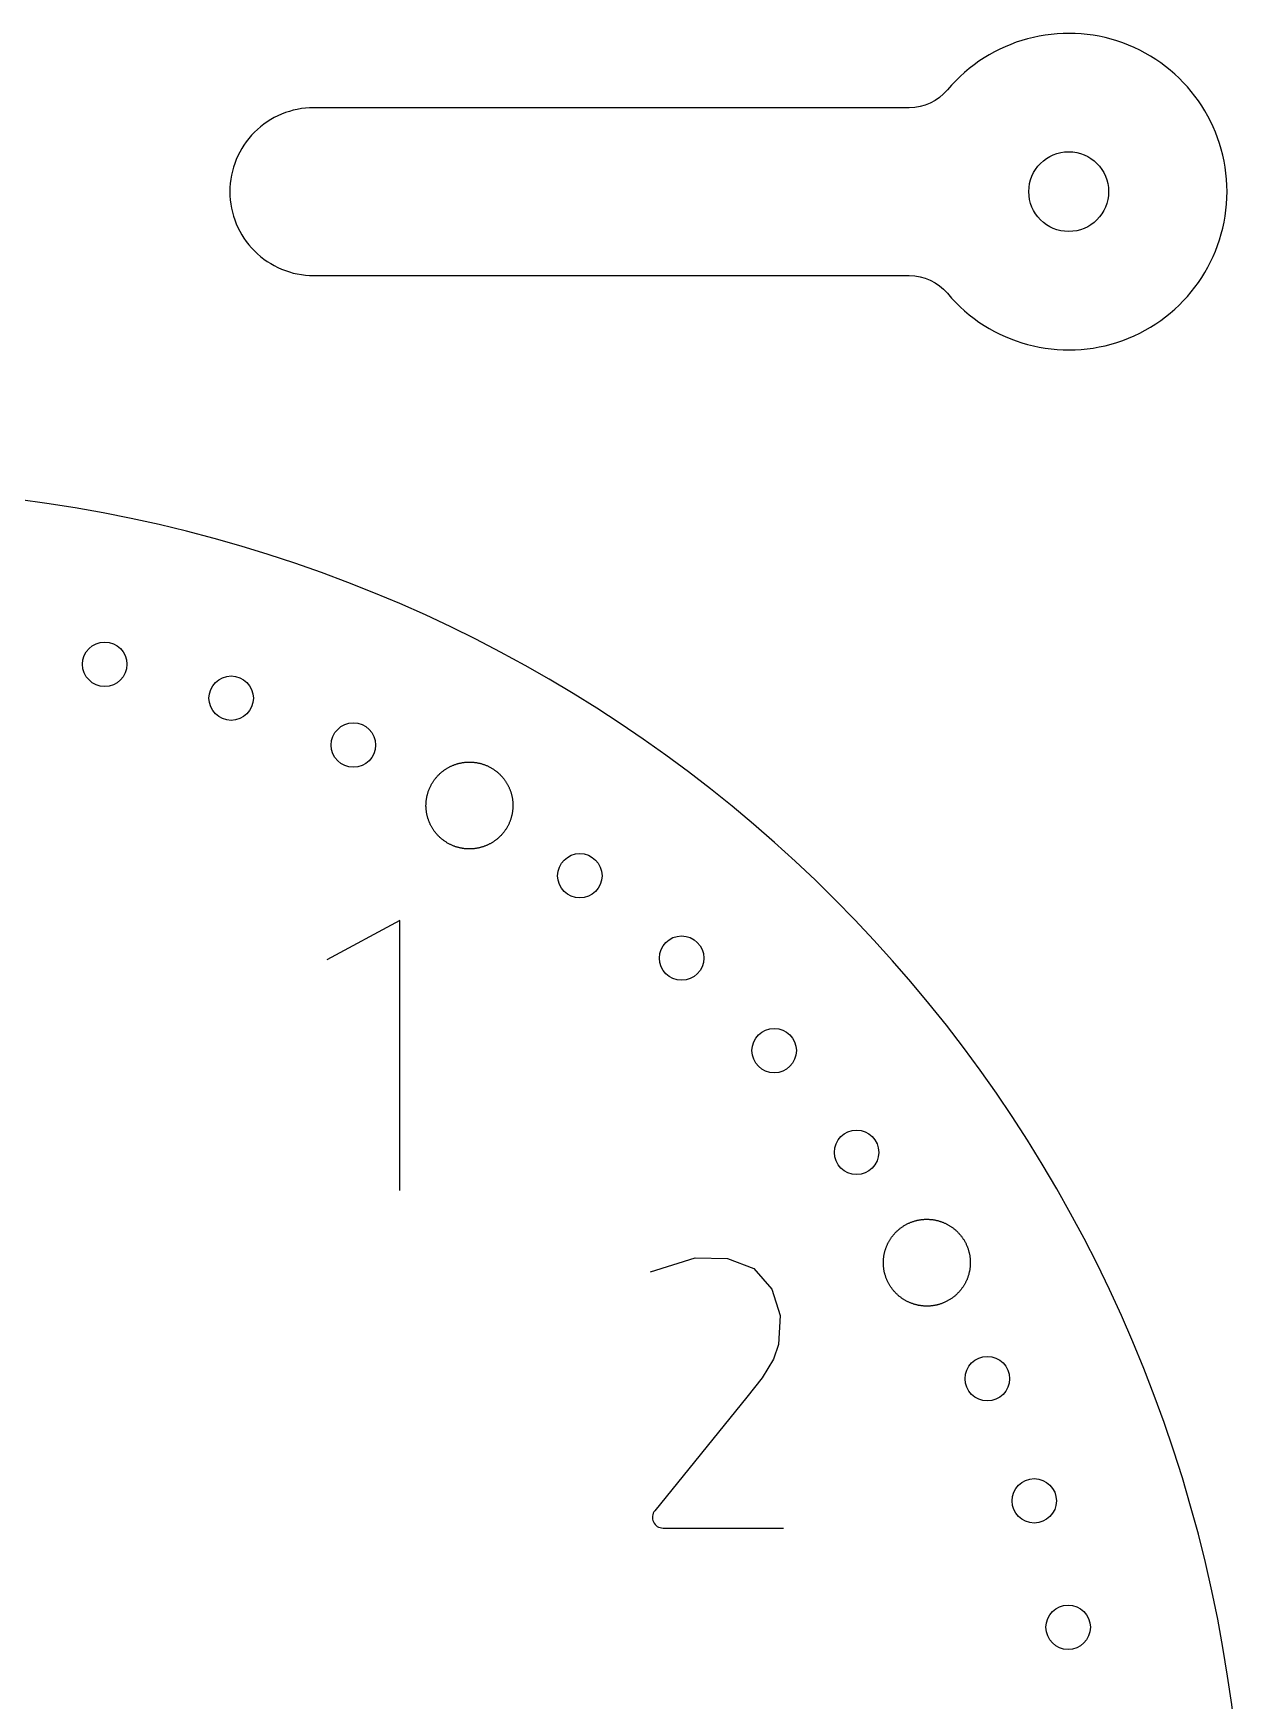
# Model space of a CAD drawing. Extents: x 0.2 to 12, y 0.1 to 9.6.
# Drawn here: x 8.642 to 12.048, y 4.891 to 9.586 of the extents above; entities that cross this region are included whole.
import ezdxf

# ---------------------------------------------------------------- set-up
doc = ezdxf.new("R2010")
doc.units = 0
doc.header["$MEASUREMENT"] = 0
doc.layers.get('0').update_dxf_attribs({"color": 3, "linetype": 'CONTINUOUS'})
doc.layers.add('Engrave', color=6, linetype='CONTINUOUS')

msp = doc.modelspace()

# ---------------------------------------------------------------- linework, layer by layer
at = {"linetype": 'Continuous'}
msp.add_lwpolyline([(9.1946, 9.14, 0.414214), (9.4308, 8.9037), (11.1065, 8.9037, -0.221836), (11.2138, 8.8537, 2.749782), (11.2138, 9.4262, -0.221836), (11.1065, 9.3762), (9.4308, 9.3762, 0.414214)], format="xyb", close=True, dxfattribs=at)
msp.add_lwpolyline([(10.1758, 1.0143, 3.52937), (6.0454, 1.0143, -0.260301)], format="xyb")
for points in [[(9.9748, 7.3505, 0), (9.9739, 7.3488, 0), (9.9728, 7.3472, 0), (9.9718, 7.3455, 0), (9.9708, 7.3439, 0), (9.9697, 7.3423, 0), (9.9686, 7.3408, 0), (9.9675, 7.3392, 0), (9.9663, 7.3377, 0), (9.9652, 7.3362, 0), (9.964, 7.3347, 0), (9.9628, 7.3332, 0), (9.9616, 7.3318, 0), (9.9603, 7.3304, 0), (9.9591, 7.329, 0), (9.9578, 7.3276, 0), (9.9565, 7.3263, 0), (9.9552, 7.3249, 0), (9.9539, 7.3236, 0), (9.9525, 7.3223, 0), (9.9512, 7.3211, 0), (9.9498, 7.3199, 0), (9.9484, 7.3186, 0), (9.947, 7.3175, 0), (9.9455, 7.3163, 0), (9.9441, 7.3151, 0), (9.9426, 7.314, 0), (9.9412, 7.3129, 0), (9.9397, 7.3119, 0), (9.9382, 7.3108, 0), (9.9366, 7.3098, 0), (9.9351, 7.3088, 0), (9.9336, 7.3078, 0), (9.932, 7.3069, 0), (9.9304, 7.3059, 0), (9.9289, 7.305, 0), (9.9273, 7.3042, 0), (9.9257, 7.3033, 0), (9.924, 7.3025, 0), (9.9224, 7.3017, 0), (9.9208, 7.3009, 0), (9.9191, 7.3001, 0), (9.9175, 7.2994, 0), (9.9158, 7.2987, 0), (9.9141, 7.298, 0), (9.9124, 7.2974, 0), (9.9107, 7.2967, 0), (9.909, 7.2961, 0), (9.9073, 7.2955, 0), (9.9056, 7.295, 0), (9.9039, 7.2945, 0), (9.9021, 7.294, 0), (9.9004, 7.2935, 0), (9.8986, 7.293, 0), (9.8969, 7.2926, 0), (9.8951, 7.2922, 0), (9.8933, 7.2918, 0), (9.8915, 7.2915, 0), (9.8898, 7.2912, 0), (9.888, 7.2909, 0), (9.8862, 7.2906, 0), (9.8844, 7.2903, 0), (9.8826, 7.2901, 0), (9.8808, 7.2899, 0), (9.879, 7.2898, 0), (9.8772, 7.2896, 0), (9.8753, 7.2895, 0), (9.8735, 7.2894, 0), (9.8717, 7.2894, 0), (9.8699, 7.2894, 0), (9.8681, 7.2893, 0), (9.8662, 7.2894, 0), (9.8644, 7.2894, 0), (9.8626, 7.2895, 0), (9.8608, 7.2896, 0), (9.8589, 7.2897, 0), (9.8571, 7.2899, 0), (9.8553, 7.2901, 0), (9.8535, 7.2903, 0), (9.8517, 7.2906, 0), (9.8498, 7.2908, 0), (9.848, 7.2911, 0), (9.8462, 7.2915, 0), (9.8444, 7.2918, 0), (9.8426, 7.2922, 0), (9.8408, 7.2926, 0), (9.839, 7.2931, 0), (9.8371, 7.2935, 0), (9.8353, 7.294, 0), (9.8336, 7.2946, 0), (9.8318, 7.2951, 0), (9.83, 7.2957, 0), (9.8282, 7.2963, 0), (9.8264, 7.297, 0), (9.8247, 7.2976, 0), (9.8229, 7.2983, 0), (9.8211, 7.2991, 0), (9.8194, 7.2998, 0), (9.8177, 7.3006, 0), (9.8159, 7.3014, 0), (9.8142, 7.3023, 0), (9.8125, 7.3032, 0), (9.8108, 7.3041, 0), (9.8091, 7.305, 0), (9.8074, 7.306, 0), (9.8057, 7.307, 0), (9.804, 7.308, 0), (9.8024, 7.309, 0), (9.8008, 7.3101, 0), (9.7992, 7.3112, 0), (9.7976, 7.3123, 0), (9.7961, 7.3134, 0), (9.7946, 7.3146, 0), (9.7931, 7.3157, 0), (9.7916, 7.3169, 0), (9.7901, 7.3181, 0), (9.7887, 7.3193, 0), (9.7873, 7.3206, 0), (9.7859, 7.3218, 0), (9.7845, 7.3231, 0), (9.7832, 7.3244, 0), (9.7819, 7.3257, 0), (9.7806, 7.3271, 0), (9.7793, 7.3284, 0), (9.778, 7.3298, 0), (9.7768, 7.3312, 0), (9.7756, 7.3326, 0), (9.7744, 7.334, 0), (9.7733, 7.3354, 0), (9.7721, 7.3369, 0), (9.771, 7.3383, 0), (9.7699, 7.3398, 0), (9.7689, 7.3413, 0), (9.7678, 7.3428, 0), (9.7668, 7.3443, 0), (9.7658, 7.3459, 0), (9.7648, 7.3474, 0), (9.7639, 7.349, 0), (9.763, 7.3505, 0), (9.7621, 7.3521, 0), (9.7612, 7.3537, 0), (9.7604, 7.3553, 0), (9.7595, 7.357, 0), (9.7587, 7.3586, 0), (9.758, 7.3602, 0), (9.7572, 7.3619, 0), (9.7565, 7.3635, 0), (9.7558, 7.3652, 0), (9.7551, 7.3669, 0), (9.7545, 7.3686, 0), (9.7538, 7.3703, 0), (9.7532, 7.372, 0), (9.7527, 7.3737, 0), (9.7521, 7.3754, 0), (9.7516, 7.3772, 0), (9.7511, 7.3789, 0), (9.7506, 7.3807, 0), (9.7502, 7.3824, 0), (9.7498, 7.3842, 0), (9.7494, 7.3859, 0), (9.749, 7.3877, 0), (9.7487, 7.3895, 0), (9.7483, 7.3913, 0), (9.7481, 7.3931, 0), (9.7478, 7.3949, 0), (9.7476, 7.3967, 0), (9.7473, 7.3985, 0), (9.7472, 7.4003, 0), (9.747, 7.4021, 0), (9.7469, 7.4039, 0), (9.7468, 7.4057, 0), (9.7467, 7.4075, 0), (9.7466, 7.4093, 0), (9.7466, 7.4112, 0), (9.7466, 7.413, 0), (9.7467, 7.4148, 0), (9.7467, 7.4166, 0), (9.7468, 7.4184, 0), (9.7469, 7.4203, 0), (9.7471, 7.4221, 0), (9.7472, 7.4239, 0), (9.7474, 7.4257, 0), (9.7476, 7.4276, 0), (9.7479, 7.4294, 0), (9.7482, 7.4312, 0), (9.7485, 7.433, 0), (9.7488, 7.4349, 0), (9.7492, 7.4367, 0), (9.7496, 7.4385, 0), (9.75, 7.4403, 0), (9.7505, 7.4421, 0), (9.7509, 7.4439, 0), (9.7514, 7.4457, 0), (9.752, 7.4475, 0), (9.7525, 7.4493, 0), (9.7531, 7.4511, 0), (9.7538, 7.4528, 0), (9.7544, 7.4546, 0), (9.7551, 7.4564, 0), (9.7558, 7.4581, 0), (9.7565, 7.4599, 0), (9.7573, 7.4616, 0), (9.7581, 7.4634, 0), (9.7589, 7.4651, 0), (9.7598, 7.4668, 0), (9.7607, 7.4686, 0), (9.7616, 7.4703, 0), (9.7625, 7.472, 0), (9.7635, 7.4737, 0), (9.7645, 7.4753, 0), (9.7655, 7.477, 0), (9.7666, 7.4786, 0), (9.7677, 7.4802, 0), (9.7687, 7.4818, 0), (9.7698, 7.4833, 0), (9.771, 7.4849, 0), (9.7721, 7.4864, 0), (9.7733, 7.4879, 0), (9.7745, 7.4894, 0), (9.7757, 7.4908, 0), (9.7769, 7.4923, 0), (9.7782, 7.4937, 0), (9.7794, 7.495, 0), (9.7807, 7.4964, 0), (9.782, 7.4977, 0), (9.7833, 7.4991, 0), (9.7847, 7.5003, 0), (9.786, 7.5016, 0), (9.7874, 7.5029, 0), (9.7888, 7.5041, 0), (9.7902, 7.5053, 0), (9.7916, 7.5065, 0), (9.7931, 7.5076, 0), (9.7945, 7.5087, 0), (9.796, 7.5099, 0), (9.7975, 7.5109, 0), (9.799, 7.512, 0), (9.8005, 7.513, 0), (9.802, 7.514, 0), (9.8035, 7.515, 0), (9.8051, 7.516, 0), (9.8066, 7.5169, 0), (9.8082, 7.5178, 0), (9.8098, 7.5187, 0), (9.8114, 7.5196, 0), (9.813, 7.5204, 0), (9.8146, 7.5213, 0), (9.8163, 7.5221, 0), (9.8179, 7.5228, 0), (9.8196, 7.5236, 0), (9.8212, 7.5243, 0), (9.8229, 7.525, 0), (9.8246, 7.5256, 0), (9.8263, 7.5263, 0), (9.828, 7.5269, 0), (9.8297, 7.5275, 0), (9.8314, 7.5281, 0), (9.8332, 7.5286, 0), (9.8349, 7.5291, 0), (9.8366, 7.5296, 0), (9.8384, 7.5301, 0), (9.8401, 7.5305, 0), (9.8419, 7.5309, 0), (9.8437, 7.5313, 0), (9.8454, 7.5317, 0), (9.8472, 7.532, 0), (9.849, 7.5323, 0), (9.8508, 7.5326, 0), (9.8526, 7.5329, 0), (9.8544, 7.5331, 0), (9.8562, 7.5333, 0), (9.858, 7.5335, 0), (9.8598, 7.5336, 0), (9.8616, 7.5338, 0), (9.8634, 7.5339, 0), (9.8652, 7.5339, 0), (9.8671, 7.534, 0), (9.8689, 7.534, 0), (9.8707, 7.534, 0), (9.8725, 7.5339, 0), (9.8744, 7.5339, 0), (9.8762, 7.5338, 0), (9.878, 7.5337, 0), (9.8798, 7.5335, 0), (9.8817, 7.5333, 0), (9.8835, 7.5331, 0), (9.8853, 7.5329, 0), (9.8871, 7.5326, 0), (9.889, 7.5324, 0), (9.8908, 7.532, 0), (9.8926, 7.5317, 0), (9.8944, 7.5313, 0), (9.8962, 7.5309, 0), (9.898, 7.5305, 0), (9.8998, 7.53, 0), (9.9016, 7.5296, 0), (9.9034, 7.529, 0), (9.9052, 7.5285, 0), (9.907, 7.5279, 0), (9.9088, 7.5273, 0), (9.9106, 7.5267, 0), (9.9123, 7.526, 0), (9.9141, 7.5253, 0), (9.9159, 7.5246, 0), (9.9176, 7.5239, 0), (9.9194, 7.5231, 0), (9.9211, 7.5223, 0), (9.9228, 7.5215, 0), (9.9245, 7.5206, 0), (9.9263, 7.5197, 0), (9.928, 7.5188, 0), (9.9297, 7.5178, 0), (9.9314, 7.5169, 0), (9.933, 7.5158, 0), (9.9347, 7.5148, 0), (9.9363, 7.5138, 0), (9.9379, 7.5127, 0), (9.9395, 7.5116, 0), (9.941, 7.5105, 0), (9.9425, 7.5094, 0), (9.9441, 7.5082, 0), (9.9455, 7.507, 0), (9.947, 7.5058, 0), (9.9485, 7.5046, 0), (9.9499, 7.5034, 0), (9.9513, 7.5021, 0), (9.9527, 7.5009, 0), (9.954, 7.4996, 0), (9.9553, 7.4983, 0), (9.9567, 7.4969, 0), (9.9579, 7.4956, 0), (9.9592, 7.4942, 0), (9.9604, 7.4929, 0), (9.9617, 7.4915, 0), (9.9629, 7.4901, 0), (9.964, 7.4886, 0), (9.9652, 7.4872, 0), (9.9663, 7.4857, 0), (9.9674, 7.4843, 0), (9.9685, 7.4828, 0), (9.9695, 7.4813, 0), (9.9706, 7.4798, 0), (9.9716, 7.4782, 0), (9.9725, 7.4767, 0), (9.9735, 7.4751, 0), (9.9744, 7.4736, 0), (9.9753, 7.472, 0), (9.9762, 7.4704, 0), (9.9771, 7.4688, 0), (9.9779, 7.4672, 0), (9.9787, 7.4656, 0), (9.9795, 7.4639, 0), (9.9803, 7.4623, 0), (9.981, 7.4606, 0), (9.9817, 7.459, 0), (9.9824, 7.4573, 0), (9.9831, 7.4556, 0), (9.9837, 7.4539, 0), (9.9843, 7.4522, 0), (9.9849, 7.4505, 0), (9.9855, 7.4488, 0), (9.986, 7.447, 0), (9.9865, 7.4453, 0), (9.987, 7.4435, 0), (9.9875, 7.4418, 0), (9.9879, 7.44, 0), (9.9883, 7.4383, 0), (9.9887, 7.4365, 0), (9.989, 7.4347, 0), (9.9894, 7.4329, 0), (9.9897, 7.4312, 0), (9.9899, 7.4294, 0), (9.9902, 7.4276, 0), (9.9904, 7.4258, 0), (9.9906, 7.424, 0), (9.9908, 7.4222, 0), (9.9909, 7.4204, 0), (9.9911, 7.4185, 0), (9.9911, 7.4167, 0), (9.9912, 7.4149, 0), (9.9912, 7.4131, 0), (9.9913, 7.4113, 0), (9.9912, 7.4094, 0), (9.9912, 7.4076, 0), (9.9911, 7.4058, 0), (9.991, 7.404, 0), (9.9909, 7.4021, 0), (9.9907, 7.4003, 0), (9.9905, 7.3985, 0), (9.9903, 7.3967, 0), (9.9901, 7.3948, 0), (9.9898, 7.393, 0), (9.9895, 7.3912, 0), (9.9892, 7.3894, 0), (9.9889, 7.3876, 0), (9.9885, 7.3858, 0), (9.9881, 7.384, 0), (9.9876, 7.3821, 0), (9.9872, 7.3803, 0), (9.9867, 7.3785, 0), (9.9862, 7.3767, 0), (9.9856, 7.375, 0), (9.985, 7.3732, 0), (9.9844, 7.3714, 0), (9.9838, 7.3696, 0), (9.9831, 7.3678, 0), (9.9824, 7.3661, 0), (9.9817, 7.3643, 0), (9.981, 7.3626, 0), (9.9802, 7.3608, 0), (9.9794, 7.3591, 0), (9.9785, 7.3574, 0), (9.9776, 7.3556, 0), (9.9767, 7.3539, 0), (9.9758, 7.3522, 0), (9.9748, 7.3505, 0)], [(11.2172, 6.0186, 0), (11.2155, 6.0176, 0), (11.2138, 6.0167, 0), (11.2121, 6.0158, 0), (11.2104, 6.0149, 0), (11.2087, 6.0141, 0), (11.2069, 6.0132, 0), (11.2052, 6.0125, 0), (11.2034, 6.0117, 0), (11.2017, 6.011, 0), (11.1999, 6.0103, 0), (11.1982, 6.0096, 0), (11.1964, 6.009, 0), (11.1946, 6.0084, 0), (11.1928, 6.0078, 0), (11.191, 6.0072, 0), (11.1892, 6.0067, 0), (11.1874, 6.0062, 0), (11.1856, 6.0058, 0), (11.1838, 6.0053, 0), (11.182, 6.0049, 0), (11.1802, 6.0045, 0), (11.1784, 6.0042, 0), (11.1766, 6.0039, 0), (11.1747, 6.0036, 0), (11.1729, 6.0033, 0), (11.1711, 6.0031, 0), (11.1693, 6.0029, 0), (11.1674, 6.0027, 0), (11.1656, 6.0025, 0), (11.1638, 6.0024, 0), (11.162, 6.0023, 0), (11.1601, 6.0022, 0), (11.1583, 6.0022, 0), (11.1565, 6.0022, 0), (11.1547, 6.0022, 0), (11.1529, 6.0022, 0), (11.151, 6.0023, 0), (11.1492, 6.0024, 0), (11.1474, 6.0025, 0), (11.1456, 6.0026, 0), (11.1438, 6.0028, 0), (11.142, 6.003, 0), (11.1402, 6.0032, 0), (11.1384, 6.0035, 0), (11.1366, 6.0037, 0), (11.1348, 6.004, 0), (11.133, 6.0044, 0), (11.1313, 6.0047, 0), (11.1295, 6.0051, 0), (11.1277, 6.0055, 0), (11.126, 6.0059, 0), (11.1242, 6.0064, 0), (11.1225, 6.0069, 0), (11.1207, 6.0074, 0), (11.119, 6.0079, 0), (11.1173, 6.0085, 0), (11.1156, 6.0091, 0), (11.1139, 6.0097, 0), (11.1122, 6.0103, 0), (11.1105, 6.011, 0), (11.1088, 6.0117, 0), (11.1071, 6.0124, 0), (11.1055, 6.0131, 0), (11.1038, 6.0139, 0), (11.1022, 6.0147, 0), (11.1006, 6.0155, 0), (11.099, 6.0163, 0), (11.0974, 6.0172, 0), (11.0958, 6.0181, 0), (11.0942, 6.019, 0), (11.0926, 6.0199, 0), (11.0911, 6.0209, 0), (11.0895, 6.0218, 0), (11.088, 6.0228, 0), (11.0865, 6.0239, 0), (11.085, 6.0249, 0), (11.0835, 6.026, 0), (11.082, 6.0271, 0), (11.0806, 6.0282, 0), (11.0791, 6.0294, 0), (11.0777, 6.0305, 0), (11.0763, 6.0317, 0), (11.0749, 6.033, 0), (11.0735, 6.0342, 0), (11.0722, 6.0355, 0), (11.0708, 6.0367, 0), (11.0695, 6.0381, 0), (11.0682, 6.0394, 0), (11.0669, 6.0407, 0), (11.0656, 6.0421, 0), (11.0644, 6.0435, 0), (11.0632, 6.0449, 0), (11.0619, 6.0464, 0), (11.0607, 6.0479, 0), (11.0596, 6.0493, 0), (11.0584, 6.0509, 0), (11.0573, 6.0524, 0), (11.0562, 6.0539, 0), (11.0551, 6.0555, 0), (11.054, 6.0571, 0), (11.053, 6.0587, 0), (11.0519, 6.0604, 0), (11.0509, 6.0621, 0), (11.0499, 6.0637, 0), (11.049, 6.0654, 0), (11.0481, 6.0671, 0), (11.0472, 6.0689, 0), (11.0463, 6.0706, 0), (11.0455, 6.0723, 0), (11.0447, 6.074, 0), (11.0439, 6.0758, 0), (11.0431, 6.0775, 0), (11.0424, 6.0793, 0), (11.0417, 6.0811, 0), (11.0411, 6.0828, 0), (11.0404, 6.0846, 0), (11.0398, 6.0864, 0), (11.0393, 6.0882, 0), (11.0387, 6.09, 0), (11.0382, 6.0918, 0), (11.0377, 6.0936, 0), (11.0373, 6.0954, 0), (11.0368, 6.0972, 0), (11.0364, 6.099, 0), (11.0361, 6.1008, 0), (11.0357, 6.1026, 0), (11.0354, 6.1044, 0), (11.0351, 6.1063, 0), (11.0349, 6.1081, 0), (11.0346, 6.1099, 0), (11.0344, 6.1117, 0), (11.0343, 6.1136, 0), (11.0341, 6.1154, 0), (11.034, 6.1172, 0), (11.0339, 6.119, 0), (11.0338, 6.1209, 0), (11.0338, 6.1227, 0), (11.0338, 6.1245, 0), (11.0338, 6.1263, 0), (11.0338, 6.1282, 0), (11.0339, 6.13, 0), (11.034, 6.1318, 0), (11.0341, 6.1336, 0), (11.0343, 6.1354, 0), (11.0345, 6.1372, 0), (11.0347, 6.139, 0), (11.0349, 6.1408, 0), (11.0351, 6.1426, 0), (11.0354, 6.1444, 0), (11.0357, 6.1462, 0), (11.0361, 6.148, 0), (11.0364, 6.1497, 0), (11.0368, 6.1515, 0), (11.0372, 6.1533, 0), (11.0377, 6.155, 0), (11.0381, 6.1568, 0), (11.0386, 6.1585, 0), (11.0391, 6.1602, 0), (11.0397, 6.162, 0), (11.0403, 6.1637, 0), (11.0409, 6.1654, 0), (11.0415, 6.1671, 0), (11.0421, 6.1688, 0), (11.0428, 6.1705, 0), (11.0435, 6.1722, 0), (11.0442, 6.1738, 0), (11.0449, 6.1755, 0), (11.0457, 6.1771, 0), (11.0465, 6.1788, 0), (11.0473, 6.1804, 0), (11.0482, 6.182, 0), (11.049, 6.1836, 0), (11.0499, 6.1852, 0), (11.0508, 6.1868, 0), (11.0518, 6.1883, 0), (11.0527, 6.1899, 0), (11.0537, 6.1914, 0), (11.0547, 6.1929, 0), (11.0558, 6.1944, 0), (11.0568, 6.1959, 0), (11.0579, 6.1974, 0), (11.059, 6.1989, 0), (11.0601, 6.2003, 0), (11.0613, 6.2018, 0), (11.0625, 6.2032, 0), (11.0637, 6.2046, 0), (11.0649, 6.206, 0), (11.0661, 6.2074, 0), (11.0674, 6.2087, 0), (11.0687, 6.2101, 0), (11.07, 6.2114, 0), (11.0714, 6.2127, 0), (11.0727, 6.214, 0), (11.0741, 6.2152, 0), (11.0755, 6.2165, 0), (11.0769, 6.2177, 0), (11.0784, 6.2189, 0), (11.0799, 6.2201, 0), (11.0814, 6.2213, 0), (11.0829, 6.2224, 0), (11.0844, 6.2236, 0), (11.086, 6.2247, 0), (11.0876, 6.2258, 0), (11.0892, 6.2268, 0), (11.0908, 6.2279, 0), (11.0924, 6.2289, 0), (11.0941, 6.2299, 0), (11.0958, 6.2309, 0), (11.0975, 6.2318, 0), (11.0992, 6.2327, 0), (11.1009, 6.2336, 0), (11.1027, 6.2345, 0), (11.1044, 6.2353, 0), (11.1061, 6.2361, 0), (11.1079, 6.2369, 0), (11.1096, 6.2376, 0), (11.1114, 6.2383, 0), (11.1132, 6.239, 0), (11.1149, 6.2396, 0), (11.1167, 6.2403, 0), (11.1185, 6.2409, 0), (11.1203, 6.2414, 0), (11.1221, 6.242, 0), (11.1239, 6.2425, 0), (11.1257, 6.2429, 0), (11.1275, 6.2434, 0), (11.1293, 6.2438, 0), (11.1311, 6.2442, 0), (11.1329, 6.2446, 0), (11.1347, 6.2449, 0), (11.1365, 6.2452, 0), (11.1384, 6.2455, 0), (11.1402, 6.2458, 0), (11.142, 6.246, 0), (11.1438, 6.2462, 0), (11.1457, 6.2463, 0), (11.1475, 6.2465, 0), (11.1493, 6.2466, 0), (11.1511, 6.2467, 0), (11.153, 6.2468, 0), (11.1548, 6.2468, 0), (11.1566, 6.2468, 0), (11.1584, 6.2468, 0), (11.1602, 6.2467, 0), (11.1621, 6.2466, 0), (11.1639, 6.2465, 0), (11.1657, 6.2464, 0), (11.1675, 6.2462, 0), (11.1693, 6.2461, 0), (11.1711, 6.2459, 0), (11.1729, 6.2456, 0), (11.1747, 6.2454, 0), (11.1765, 6.2451, 0), (11.1783, 6.2447, 0), (11.18, 6.2444, 0), (11.1818, 6.244, 0), (11.1836, 6.2436, 0), (11.1853, 6.2432, 0), (11.1871, 6.2428, 0), (11.1888, 6.2423, 0), (11.1906, 6.2418, 0), (11.1923, 6.2413, 0), (11.194, 6.2407, 0), (11.1958, 6.2402, 0), (11.1975, 6.2396, 0), (11.1992, 6.2389, 0), (11.2009, 6.2383, 0), (11.2025, 6.2376, 0), (11.2042, 6.2369, 0), (11.2059, 6.2362, 0), (11.2075, 6.2354, 0), (11.2092, 6.2347, 0), (11.2108, 6.2339, 0), (11.2124, 6.233, 0), (11.214, 6.2322, 0), (11.2156, 6.2313, 0), (11.2172, 6.2304, 0), (11.2188, 6.2295, 0), (11.2203, 6.2286, 0), (11.2219, 6.2276, 0), (11.2234, 6.2266, 0), (11.2249, 6.2256, 0), (11.2265, 6.2245, 0), (11.2279, 6.2235, 0), (11.2294, 6.2224, 0), (11.2309, 6.2213, 0), (11.2323, 6.2201, 0), (11.2338, 6.219, 0), (11.2352, 6.2178, 0), (11.2366, 6.2166, 0), (11.238, 6.2154, 0), (11.2393, 6.2141, 0), (11.2407, 6.2128, 0), (11.242, 6.2115, 0), (11.2433, 6.2102, 0), (11.2446, 6.2089, 0), (11.2459, 6.2075, 0), (11.2472, 6.2061, 0), (11.2484, 6.2047, 0), (11.2497, 6.2033, 0), (11.2509, 6.2018, 0), (11.252, 6.2003, 0), (11.2532, 6.1988, 0), (11.2544, 6.1973, 0), (11.2555, 6.1958, 0), (11.2566, 6.1942, 0), (11.2577, 6.1926, 0), (11.2587, 6.191, 0), (11.2598, 6.1894, 0), (11.2608, 6.1877, 0), (11.2618, 6.1861, 0), (11.2627, 6.1844, 0), (11.2637, 6.1827, 0), (11.2646, 6.1809, 0), (11.2655, 6.1792, 0), (11.2663, 6.1775, 0), (11.2671, 6.1758, 0), (11.2679, 6.174, 0), (11.2687, 6.1723, 0), (11.2694, 6.1705, 0), (11.2701, 6.1688, 0), (11.2708, 6.167, 0), (11.2714, 6.1652, 0), (11.2721, 6.1634, 0), (11.2726, 6.1616, 0), (11.2732, 6.1599, 0), (11.2737, 6.1581, 0), (11.2742, 6.1563, 0), (11.2747, 6.1545, 0), (11.2751, 6.1527, 0), (11.2756, 6.1509, 0), (11.2759, 6.149, 0), (11.2763, 6.1472, 0), (11.2766, 6.1454, 0), (11.2769, 6.1436, 0), (11.2772, 6.1418, 0), (11.2774, 6.1399, 0), (11.2777, 6.1381, 0), (11.2779, 6.1363, 0), (11.278, 6.1345, 0), (11.2781, 6.1326, 0), (11.2783, 6.1308, 0), (11.2783, 6.129, 0), (11.2784, 6.1272, 0), (11.2784, 6.1253, 0), (11.2784, 6.1235, 0), (11.2784, 6.1217, 0), (11.2783, 6.1199, 0), (11.2782, 6.1181, 0), (11.2781, 6.1163, 0), (11.278, 6.1144, 0), (11.2778, 6.1126, 0), (11.2776, 6.1108, 0), (11.2774, 6.109, 0), (11.2772, 6.1072, 0), (11.2769, 6.1054, 0), (11.2766, 6.1037, 0), (11.2763, 6.1019, 0), (11.2759, 6.1001, 0), (11.2756, 6.0983, 0), (11.2752, 6.0966, 0), (11.2747, 6.0948, 0), (11.2743, 6.093, 0), (11.2738, 6.0913, 0), (11.2733, 6.0896, 0), (11.2728, 6.0878, 0), (11.2722, 6.0861, 0), (11.2716, 6.0844, 0), (11.271, 6.0827, 0), (11.2704, 6.081, 0), (11.2697, 6.0793, 0), (11.2691, 6.0776, 0), (11.2684, 6.076, 0), (11.2676, 6.0743, 0), (11.2669, 6.0726, 0), (11.2661, 6.071, 0), (11.2653, 6.0694, 0), (11.2645, 6.0678, 0), (11.2636, 6.0661, 0), (11.2627, 6.0646, 0), (11.2618, 6.063, 0), (11.2609, 6.0614, 0), (11.2599, 6.0598, 0), (11.259, 6.0583, 0), (11.258, 6.0568, 0), (11.2569, 6.0553, 0), (11.2559, 6.0537, 0), (11.2548, 6.0523, 0), (11.2537, 6.0508, 0), (11.2526, 6.0493, 0), (11.2515, 6.0479, 0), (11.2503, 6.0465, 0), (11.2491, 6.045, 0), (11.2479, 6.0436, 0), (11.2467, 6.0423, 0), (11.2454, 6.0409, 0), (11.2441, 6.0395, 0), (11.2428, 6.0382, 0), (11.2415, 6.0369, 0), (11.2402, 6.0356, 0), (11.2388, 6.0343, 0), (11.2374, 6.0331, 0), (11.236, 6.0318, 0), (11.2345, 6.0306, 0), (11.2331, 6.0294, 0), (11.2316, 6.0282, 0), (11.2301, 6.0271, 0), (11.2286, 6.0259, 0), (11.227, 6.0248, 0), (11.2254, 6.0237, 0), (11.2238, 6.0227, 0), (11.2222, 6.0216, 0), (11.2206, 6.0206, 0), (11.2189, 6.0196, 0), (11.2172, 6.0186, 0)]]:
    msp.add_polyline3d(points)
msp.add_circle((11.5553, 9.14), 0.1122, dxfattribs=at)
for centre in [(8.8425, 7.8092), (9.1983, 7.7139), (9.5423, 7.5818), (10.1796, 7.2139), (10.4659, 6.982), (10.7265, 6.7215), (10.9583, 6.4351), (11.3263, 5.7979), (11.4583, 5.4539), (11.5537, 5.098)]:
    msp.add_circle(centre, 0.0625)
at = {"layer": 'Engrave'}
msp.add_lwpolyline([(9.6731, 6.3279), (9.6731, 7.0879), (9.4678, 6.9771)], dxfattribs=at)
msp.add_lwpolyline([(10.3785, 6.0989), (10.5038, 6.1382), (10.5954, 6.1364), (10.6689, 6.1077), (10.72, 6.0495), (10.7432, 5.9758), (10.739, 5.8945), (10.7249, 5.8531), (10.6922, 5.8003), (10.6496, 5.7455), (10.3903, 5.4262, 0.631454), (10.4136, 5.3773), (10.7525, 5.3773)], format="xyb", dxfattribs=at)

doc.saveas('drawing.dxf')
